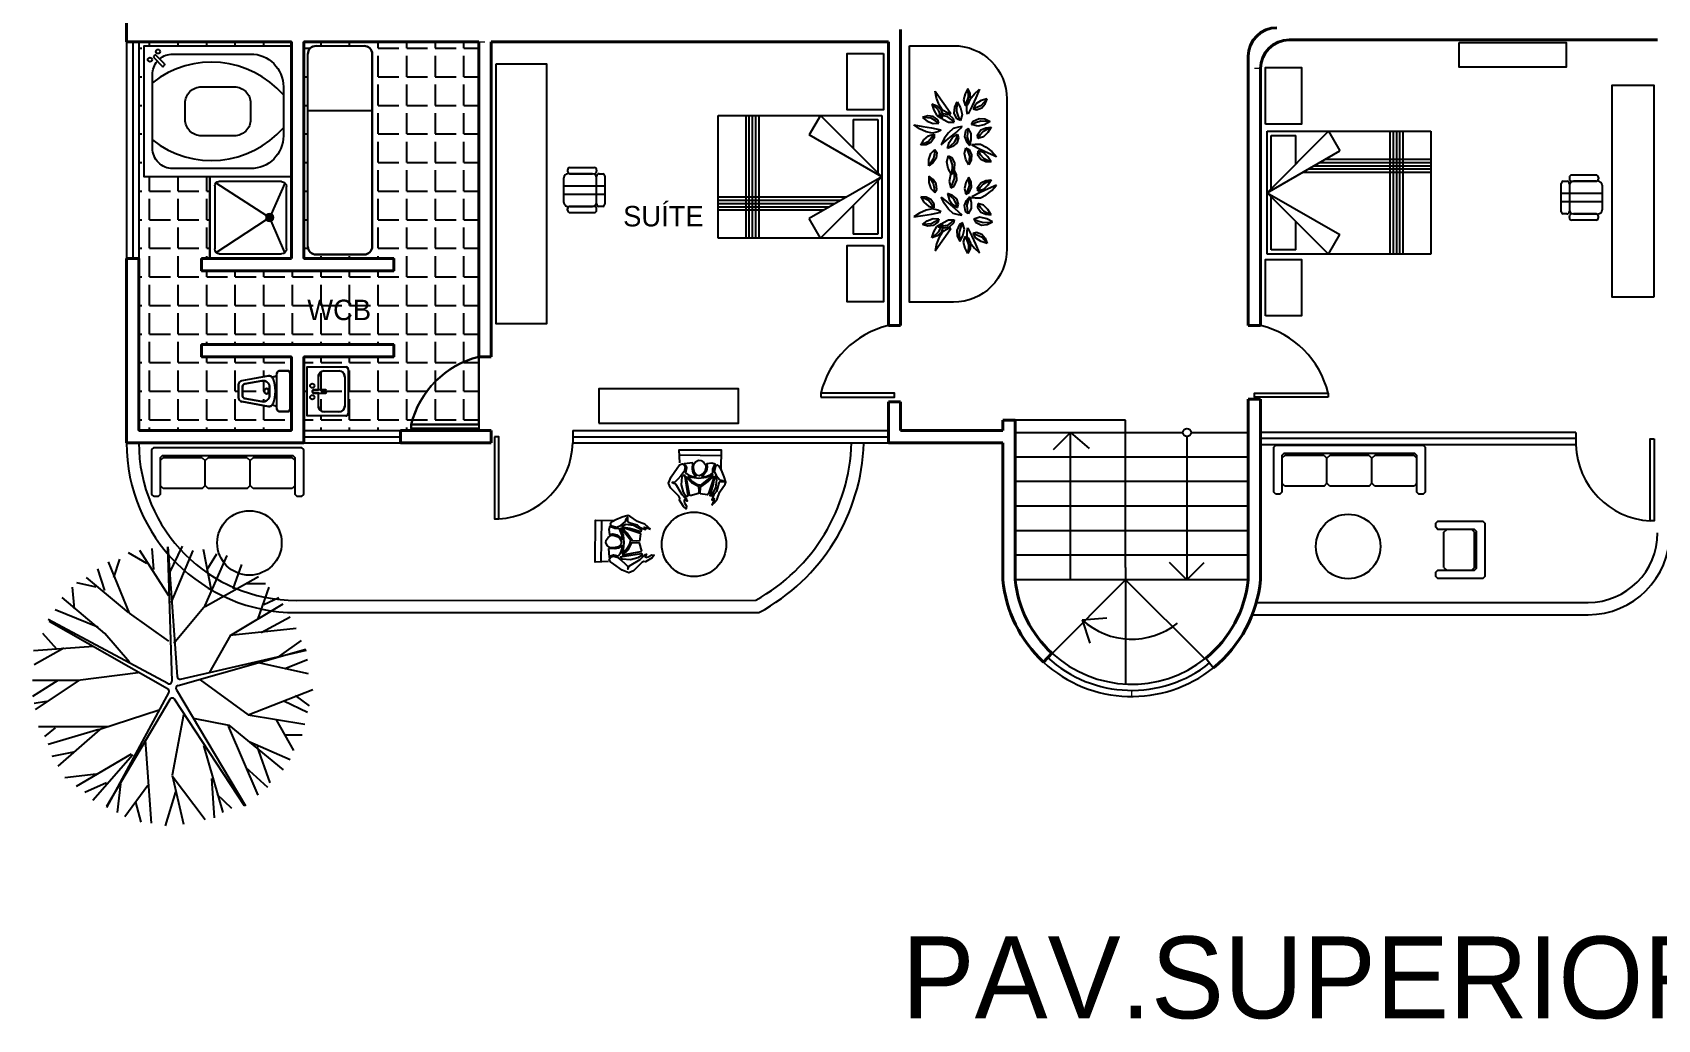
# Model space of a CAD drawing. Header units: millimetres. Extents: x 959 to 1071, y -109 to -6.
# Drawn here: x 1026.41 to 1046.27, y -28.33 to -16.27 of the extents above; entities that cross this region are included whole.
import ezdxf

# ---------------------------------------------------------------- set-up
doc = ezdxf.new("R2010")
doc.units = ezdxf.units.MM
doc.linetypes.add('ACAD_ISO10W100', pattern=[18, 12, -3, 0, -3])
for name, color, linetype in [('e', 8, 'Continuous'), ('m', 2, 'Continuous'), ('muebless', 90, 'Continuous'), ('prory1', 4, 'Continuous')]:
    doc.layers.add(name, color=color, linetype=linetype)
doc.layers.add('ejes', color=4, linetype='ACAD_ISO10W100', lineweight=0)
doc.layers.add('muro', color=1, linetype='Continuous', lineweight=40)

# ---------------------------------------------------------------- blocks, each defined once
blk = doc.blocks.new('MUBA02PL')
at = {"color": 0, "linetype": 'ByBlock'}
for p, q in [((0.025, -0.225), (0.025, 0.225)), ((0.145, 0.25), (0.05, 0.25)), ((0.18, 0.212), (0.18, 0.215)), ((0.18, 0.212), (0.18, -0.212)), ((0.208, 0.178), (0.238, 0.171)), ((0.609, 0.128), (0.284, 0.187)), ((0.65, -0.079), (0.65, 0.079)), ((0.208, -0.178), (0.238, -0.171)), ((0.284, -0.187), (0.609, -0.128)), ((0.05, -0.25), (0.145, -0.25)), ((0.18, -0.215), (0.18, -0.212))]:
    blk.add_line(p, q, dxfattribs=at)
for points in [[(0.575, 0.089), (0.365, 0.127, 0.467538), (0.27, 0.048), (0.27, -0.048, 0.467538), (0.365, -0.127), (0.575, -0.089, 0.362827), (0.6, -0.059), (0.6, 0.059, 0.362827)], [(0.285, -0.025, 2), (0.285, 0.025)]]:
    blk.add_lwpolyline(points, format="xyb", close=True, dxfattribs=at)
for centre, radius, start, end in [((0.05, 0.225), 0.025, 90, 180), ((0.145, 0.215), 0.035, 0, 90), ((0.215, 0.212), 0.035, 180, 257.3856), ((0.641, 0), 0.441, 159.3632, 200.6368), ((0.276, 0.138), 0.05, 79.7685, 159.3632), ((0.6, 0.079), 0.05, 0, 79.7685), ((0.215, -0.212), 0.035, 102.6144, 180), ((0.276, -0.138), 0.05, 200.6368, 280.2315), ((0.6, -0.079), 0.05, 280.2315, 0), ((0.05, -0.225), 0.025, 180, 270), ((0.145, -0.215), 0.035, 270, 0)]:
    blk.add_arc(centre, radius, start, end, dxfattribs=at)
blk = doc.blocks.new('LLAVES')
at = {"color": 0, "linetype": 'ByBlock'}
for p, q in [((0.0154, 0.0047), (0.0154, -0.0047)), ((0.0948, 0.0097), (0.0204, 0.0097)), ((0.0998, -0.0047), (0.0998, 0.0047)), ((0.0204, -0.0097), (0.0948, -0.0097))]:
    blk.add_line(p, q, dxfattribs=at)
for centre in [(0.013, 0.0346), (0.013, -0.0355)]:
    blk.add_circle(centre, 0.013, dxfattribs=at)
for centre, start, end in [((0.0204, 0.0047), 90, 180), ((0.0948, 0.0047), 0, 90), ((0.0204, -0.0047), 180, 270), ((0.0948, -0.0047), 270, 360)]:
    blk.add_arc(centre, 0.005, start, end, dxfattribs=at)
blk = doc.blocks.new('MUBA08PL')
at = {"color": 0, "linetype": 'ByBlock'}
for p, q in [((0.025, -0.3), (0.025, 0.3)), ((0.025, 0.3), (0.495, 0.3)), ((0.233, 0.251), (0.411, 0.251)), ((0.525, 0.27), (0.525, -0.27)), ((0.161, 0.019), (0.161, 0.179)), ((0.483, 0.179), (0.483, -0.179)), ((0.161, -0.179), (0.161, -0.019)), ((0.495, -0.3), (0.025, -0.3)), ((0.411, -0.251), (0.233, -0.251))]:
    blk.add_line(p, q, dxfattribs=at)
for centre, radius, start, end in [((0.233, 0.179), 0.072, 90, 180), ((0.411, 0.179), 0.072, 360, 90), ((0.495, 0.27), 0.03, 360, 90), ((0.233, -0.179), 0.072, 180, 270), ((0.411, -0.179), 0.072, 270, 360), ((0.495, -0.27), 0.03, 270, 360)]:
    blk.add_arc(centre, radius, start, end, dxfattribs=at)
at = {"color": 0, "linetype": 'ByBlock', "xscale": 2, "yscale": 2, "zscale": 2}
blk.add_blockref('LLAVES', (0.06, 0), dxfattribs=at)
blk = doc.blocks.new('*X16')
at = {"color": 0}
for p, q in [((1.246, 13.32), (1.315, 13.32)), ((1.247, 13.33), (1.314, 13.33)), ((1.247, 13.31), (1.313, 13.31)), ((1.25, 13.304), (1.25, 13.337)), ((1.252, 13.34), (1.309, 13.34)), ((1.26, 13.293), (1.26, 13.349)), ((1.262, 13.35), (1.299, 13.35)), ((1.27, 13.288), (1.27, 13.354)), ((1.28, 13.286), (1.28, 13.355)), ((1.29, 13.288), (1.29, 13.354)), ((1.3, 13.292), (1.3, 13.349)), ((1.31, 13.303), (1.31, 13.338)), ((1.253, 13.3), (1.308, 13.3)), ((1.265, 13.29), (1.296, 13.29))]:
    blk.add_line(p, q, dxfattribs=at)
blk = doc.blocks.new('Btp1')
at = {"layer": 'm'}
for p, q in [((0, -0.5), (0, 0.5)), ((0, 0.5), (1, 0.5)), ((0.081, 0.423), (0.249, 0.045)), ((0.123, 0.441), (0.889, 0.441)), ((0.925, 0.426), (0.306, 0.028)), ((1, 0.5), (1, -0.5)), ((0.063, -0.381), (0.063, 0.381)), ((0.939, 0.391), (0.939, -0.381)), ((0.081, -0.423), (0.25, -0.039)), ((0.922, -0.423), (0.306, -0.022)), ((1, -0.5), (0, -0.5)), ((0.889, -0.441), (0.123, -0.441))]:
    blk.add_line(p, q, dxfattribs=at)
for radius in [0.0456, 0.0407]:
    blk.add_circle((0.268, 0.003), radius, dxfattribs=at)
for centre, radius, start, end in [((0.123, 0.381), 0.06, 90, 180), ((0.889, 0.391), 0.05, 360, 90), ((0.123, -0.381), 0.06, 180, 270), ((0.879, -0.381), 0.06, 270, 0)]:
    blk.add_arc(centre, radius, start, end, dxfattribs=at)
blk.add_blockref('*X16', (-1.012, -13.318), dxfattribs=at)
blk = doc.blocks.new('SIREC')
for p, q in [((-0.245, 0.4), (-0.23, 0.4)), ((-0.2, 0.43), (-0.2, 0.481)), ((-0.172, 0.5), (0.172, 0.5)), ((0.17, 0.4), (-0.17, 0.4)), ((-0.05, 0), (-0.05, 0.5)), ((0.05, 0), (0.05, 0.5)), ((0.2, 0.481), (0.2, 0.43)), ((0.245, 0.4), (0.23, 0.4)), ((-0.275, 0.075), (-0.275, 0.37)), ((-0.2, 0.35), (-0.2, 0.075)), ((-0.2, 0.075), (-0.2, 0.35)), ((-0.2, 0.35), (-0.2, 0.075)), ((-0.2, 0.075), (-0.2, 0.35)), ((0.2, 0.37), (0.2, 0.075)), ((0.2, 0.075), (0.2, 0.35)), ((0.2, 0.35), (0.2, 0.075)), ((0.275, 0.075), (0.275, 0.37)), ((-0.245, 0.045), (-0.23, 0.045)), ((0.15, 0), (-0.15, 0)), ((0.245, 0.045), (0.23, 0.045))]:
    blk.add_line(p, q)
for centre, radius, start, end in [((-0.245, 0.37), 0.03, 90, 180), ((-0.23, 0.37), 0.03, 360, 90), ((-0.172, 0.47), 0.03, 90, 159.444), ((-0.17, 0.43), 0.03, 179.8576, 270), ((-0.15, 0.35), 0.05, 90, 180), ((0.15, 0.35), 0.05, 0, 90), ((0.17, 0.43), 0.03, 270, 0.1424), ((0.172, 0.47), 0.03, 20.556, 90), ((0.23, 0.37), 0.03, 90, 180), ((0.245, 0.37), 0.03, 0, 90), ((-0.245, 0.075), 0.03, 180, 270), ((-0.23, 0.075), 0.03, 270, 0), ((-0.15, 0.05), 0.05, 180, 270), ((0.15, 0.05), 0.05, 270, 0), ((0.23, 0.075), 0.03, 180, 270), ((0.245, 0.075), 0.03, 270, 360)]:
    blk.add_arc(centre, radius, start, end)
blk = doc.blocks.new('Muba13pl')
at = {"color": 0, "linetype": 'ByBlock'}
blk.add_lwpolyline([(0.025, -0.8), (0.025, 0.8), (1.825, 0.8), (1.825, -0.8)], close=True, dxfattribs=at)
for points in [[(0.213, 0.64, -0.178696), (0.375, 0.7), (1.325, 0.7, -0.414214), (1.725, 0.3), (1.725, -0.3, -0.414214), (1.325, -0.7), (0.375, -0.7, -0.414214), (0.125, -0.45)], [(0.125, -0.45), (0.125, 0.45, -0.178696), (0.185, 0.612)]]:
    blk.add_lwpolyline(points, format="xyb", dxfattribs=at)
blk.add_lwpolyline([(0.525, -0.1), (0.525, 0.1, -0.414214), (0.725, 0.3), (1.125, 0.3, -0.414214), (1.325, 0.1), (1.325, -0.1, -0.414214), (1.125, -0.3), (0.725, -0.3, -0.414214)], format="xyb", close=True, dxfattribs=at)
for centre, start, end in [((0.846, -0.565), 41.0514, 128.237), ((0.846, 0.565), 231.763, 318.9486)]:
    blk.add_arc(centre, 1.165, start, end, dxfattribs=at)
at = {"color": 0, "linetype": 'ByBlock', "xscale": 2, "yscale": 2, "zscale": 2, "rotation": 315}
blk.add_blockref('LLAVES', (0.125, 0.7), dxfattribs=at)
blk = doc.blocks.new('CAMA2')
for p, q in [((-1.5, 0), (-1.5, 2)), ((-0.75, 2), (-1.5, 1.25)), ((-1.5, 2), (0, 2)), ((-0.75, 2), (-1.262, 1.113)), ((-0.75, 2), (-0.238, 1.113)), ((-0.75, 2), (0, 1.25)), ((0, 2), (0, 0)), ((-1.45, 1.95), (-0.8, 1.95)), ((-1.45, 1.65), (-1.45, 1.95)), ((-0.7, 1.95), (-0.05, 1.95)), ((-0.05, 1.95), (-0.05, 1.65)), ((-1.45, 1.65), (-1.1, 1.65)), ((-0.4, 1.65), (-0.05, 1.65)), ((-0.5, 1.567), (-0.5, 0)), ((-0.46, 1.498), (-0.46, 0)), ((-0.42, 1.428), (-0.42, 0)), ((-1.5, 1.25), (-1.262, 1.113)), ((-0.38, 1.359), (-0.38, 0)), ((-0.34, 1.29), (-0.34, 0)), ((0, 1.25), (-0.238, 1.113)), ((0, 0.5), (-1.5, 0.5)), ((0, 0.46), (-1.5, 0.46)), ((0, 0.42), (-1.5, 0.42)), ((0, 0.38), (-1.5, 0.38)), ((0, 0.34), (-1.5, 0.34)), ((0, 0), (-1.5, 0))]:
    blk.add_line(p, q)
blk = doc.blocks.new('ARBOL-2')
at = {"color": 0}
for p, q in [((-0.016, -0.031), (-0.068, 1.608)), ((-0.068, 1.608), (0.047, 0.024)), ((-0.046, 1.287), (0.114, 1.618)), ((-0.537, 0.796), (-0.793, 1.426)), ((-0.729, 1.234), (-0.655, 1.458)), ((-0.324, 1.405), (-0.548, 1.533)), ((-0.057, 1.01), (-0.409, 1.565)), ((-0.239, 1.33), (-0.26, 1.586)), ((-0.025, 0.924), (0.242, 1.565)), ((0.466, 1.074), (0.37, 1.576)), ((0.391, 0.892), (0.658, 1.501)), ((0.412, 1.33), (0.53, 1.522)), ((0.733, 1.095), (0.839, 1.394)), ((-0.548, 0.807), (-1.06, 1.234)), ((-0.836, 1.074), (-0.922, 1.341)), ((0.391, 0.881), (1.042, 1.244)), ((-1.21, 0.849), (-1.231, 1.116)), ((-0.943, 1.116), (-1.178, 1.17)), ((0.893, 1.159), (1.127, 1.159)), ((1.031, 0.721), (1.17, 1.116)), ((-0.922, 0.625), (-1.444, 0.839)), ((-0.836, 0.55), (-1.359, 0.988)), ((-0.057, 0.454), (-0.537, 0.796)), ((0.007, 0.433), (0.391, 0.892)), ((0.701, 0.529), (1.341, 0.913)), ((1.106, 0.903), (1.288, 0.988)), ((-0.067, -0.062), (-1.53, 0.721)), ((-1.519, 0.7), (-0.07, -0.123)), ((0.69, 0.529), (1.501, 0.614)), ((1.074, 0.561), (1.426, 0.753)), ((-1.423, 0.358), (-1.594, 0.55)), ((-0.537, 0.198), (-0.836, 0.55)), ((0.444, 0.07), (0.701, 0.529)), ((1.298, 0.273), (1.565, 0.465)), ((-0.975, 0.39), (-1.711, 0.337)), ((-1.338, 0.369), (-1.701, 0.166)), ((0.057, -0.085), (1.618, 0.358)), ((0.089, -0.007), (1.629, 0.347)), ((1.362, 0.123), (1.64, 0.23)), ((-0.431, 0.07), (-1.167, -0.026)), ((1.021, 0.198), (1.65, 0.059)), ((-1.412, -0.026), (-1.722, -0.219)), ((-1.167, -0.026), (-1.722, -0.026)), ((-1.156, -0.026), (-1.69, -0.379)), ((-0.057, -0.169), (-0.815, -1.575)), ((0.037, -0.137), (0.882, -1.554)), ((0.327, -0.016), (0.914, -0.443)), ((0.914, -0.443), (1.704, -0.133)), ((-1.551, -0.283), (-1.701, -0.304)), ((-0.174, -0.389), (-0.9, -0.624)), ((-0.042, -0.255), (-0.815, -1.564)), ((0.871, -1.554), (0.016, -0.254)), ((1.352, -0.272), (1.64, -0.411)), ((1.49, -0.208), (1.661, -0.336)), ((-0.793, -0.592), (-1.647, -0.592)), ((0.124, -0.443), (-0.014, -1.18)), ((0.242, -0.486), (0.679, -0.571)), ((0.669, -0.582), (1.031, -1.425)), ((0.679, -0.571), (1.341, -1.116)), ((0.914, -0.443), (1.608, -0.56)), ((1.256, -0.507), (1.469, -0.881)), ((-1.444, -0.603), (-1.573, -0.71)), ((-0.911, -0.624), (-1.53, -0.806)), ((-0.9, -0.624), (-1.412, -1.073)), ((-0.345, -0.753), (-0.271, -1.767)), ((0.935, -0.774), (1.426, -0.988)), ((1.373, -0.688), (1.576, -0.688)), ((-1.22, -0.902), (-1.487, -0.955)), ((-0.516, -0.923), (-1.188, -1.319)), ((-0.495, -0.934), (-0.986, -1.489)), ((0.37, -0.817), (0.605, -1.639)), ((1.021, -0.827), (1.181, -1.276)), ((-0.943, -1.169), (-1.327, -1.212)), ((-0.014, -1.18), (0.124, -1.778)), ((-0.014, -1.19), (0.391, -1.724)), ((0.882, -1.084), (1.149, -1.329)), ((-0.815, -1.276), (-1.082, -1.393)), ((-0.644, -1.287), (-0.687, -1.639)), ((-0.313, -1.308), (-0.591, -1.692)), ((0.028, -1.383), (-0.1, -1.799)), ((0.466, -1.222), (0.498, -1.703)), ((-0.463, -1.511), (-0.399, -1.756)), ((0.53, -1.415), (0.711, -1.586))]:
    blk.add_line(p, q, dxfattribs=at)
for centre, start, end in [((0.081, 0.027), 184.1364, 282.9466), ((-0.087, -0.153), 331.6664, 60.4137), ((-0.051, -0.032), 241.8276, 1.7999), ((0.066, -0.119), 104.6609, 211.7996), ((-0.013, -0.273), 33.3562, 149.453)]:
    blk.add_arc(centre, 0.0344, start, end, dxfattribs=at)
blk = doc.blocks.new('Eschum15')
at = {"color": 0, "linetype": 'ByBlock'}
blk.add_line((-0.514, -0.139), (-0.161, -0.502), dxfattribs=at)
for points in [[(-0.012, 0.209), (-0.052, 0.208), (-0.106, 0.204), (-0.142, 0.184), (-0.193, 0.164), (-0.304, 0.142), (-0.328, 0.132), (-0.362, 0.069), (-0.396, -0.009), (-0.41, -0.067), (-0.406, -0.094), (-0.379, -0.097), (-0.323, -0.067), (-0.303, -0.01), (-0.296, 0.059), (-0.317, 0.089), (-0.318, 0.113), (-0.303, 0.097), (-0.281, 0.075), (-0.259, 0.079), (-0.167, 0.131), (-0.117, 0.133), (-0.055, 0.164), (-0.055, 0.17), (-0.086, 0.172), (-0.067, 0.187), (-0.012, 0.209)], [(-0.007, 0.012), (-0.067, -0.047), (-0.181, -0.029), (-0.269, -0.025), (-0.243, -0.002), (-0.082, 0.079), (-0.061, 0.084)], [(0.191, -0.077), (0.205, -0.049), (0.219, -0.002), (0.242, 0.018), (0.247, -0.023), (0.227, -0.116), (0.207, -0.13), (0.199, -0.155), (0.2, -0.298), (0.175, -0.357), (0.097, -0.39), (-0.03, -0.411), (-0.077, -0.419), (-0.113, -0.405), (-0.116, -0.369), (-0.101, -0.344), (-0.06, -0.322), (0.004, -0.313), (0.06, -0.31), (0.112, -0.312), (0.136, -0.331), (0.121, -0.291), (0.158, -0.142), (0.16, -0.09), (0.159, -0.057), (0.167, -0.04), (0.174, -0.073)], [(-0.164, -0.124), (-0.206, -0.092), (-0.266, -0.066), (-0.296, -0.061), (-0.328, -0.093), (-0.376, -0.114), (-0.392, -0.117), (-0.372, -0.156), (-0.322, -0.192), (-0.298, -0.158), (-0.257, -0.133), (-0.198, -0.122)], [(-0.302, -0.268), (-0.309, -0.231), (-0.303, -0.191), (-0.283, -0.166), (-0.24, -0.144), (-0.205, -0.139), (-0.157, -0.15), (-0.136, -0.181), (-0.142, -0.221), (-0.161, -0.253), (-0.18, -0.277), (-0.209, -0.3), (-0.244, -0.307), (-0.284, -0.296)], [(-0.053, -0.25), (-0.044, -0.174), (-0.059, -0.107), (-0.087, -0.061), (-0.087, -0.061), (-0.263, -0.039), (-0.279, -0.044), (-0.2, -0.08), (-0.13, -0.134), (-0.076, -0.201)], [(-0.21, -0.322), (-0.128, -0.39), (-0.125, -0.357), (-0.111, -0.333), (-0.063, -0.299), (-0.065, -0.258), (-0.09, -0.205), (-0.117, -0.177), (-0.127, -0.229), (-0.154, -0.27)], [(0.096, -0.058), (0.095, -0.075), (-0.034, -0.258), (-0.031, -0.162), (-0.057, -0.072), (-0.019, -0.025), (0.005, -0.006)], [(-0.036, -0.293), (0.117, -0.078), (0.139, -0.086), (0.123, -0.15), (0.077, -0.23), (0.002, -0.295)]]:
    blk.add_lwpolyline(points, close=True, dxfattribs=at)
for points in [[(-0.285, -0.02), (-0.203, 0.038), (-0.075, 0.106), (-0.086, 0.126), (-0.193, 0.092), (-0.273, 0.033), (-0.285, -0.02)], [(-0.098, -0.432), (-0.207, -0.552), (-0.566, -0.189), (-0.4, -0.028)]]:
    blk.add_lwpolyline(points, dxfattribs=at)
blk = doc.blocks.new('Musa03pl')
at = {"color": 0, "linetype": 'ByBlock'}
for p, q in [((-0.79, -0.125), (-0.825, -0.16)), ((-0.31, -0.125), (-0.79, -0.125)), ((-0.31, -0.125), (-0.275, -0.16)), ((-0.24, -0.125), (-0.275, -0.16)), ((-0.275, -0.465), (-0.275, -0.16)), ((0.24, -0.125), (-0.24, -0.125)), ((0.24, -0.125), (0.275, -0.16)), ((0.31, -0.125), (0.275, -0.16)), ((0.275, -0.465), (0.275, -0.16)), ((0.275, -0.465), (0.275, -0.16)), ((0.79, -0.125), (0.31, -0.125)), ((0.825, -0.16), (0.79, -0.125)), ((-0.79, -0.5), (-0.825, -0.465)), ((-0.31, -0.5), (-0.79, -0.5)), ((-0.31, -0.5), (-0.275, -0.465)), ((-0.24, -0.5), (-0.275, -0.465)), ((0.24, -0.5), (-0.24, -0.5)), ((0.24, -0.5), (0.275, -0.465)), ((0.31, -0.5), (0.275, -0.465)), ((0.79, -0.5), (0.31, -0.5)), ((0.825, -0.465), (0.79, -0.5))]:
    blk.add_line(p, q, dxfattribs=at)
blk.add_lwpolyline([(-0.9, -0.6), (-0.925, -0.575), (-0.925, -0.025), (-0.9, 0), (0.9, 0), (0.925, -0.025), (0.925, -0.575), (0.9, -0.6), (0.85, -0.6), (0.825, -0.575), (0.825, -0.125), (0.8, -0.1), (-0.8, -0.1), (-0.825, -0.125), (-0.825, -0.575), (-0.85, -0.6)], close=True, dxfattribs=at)
blk = doc.blocks.new('Musa01pl')
at = {"color": 0, "linetype": 'ByBlock'}
for p, q in [((-0.215, -0.125), (-0.25, -0.16)), ((0.215, -0.125), (-0.215, -0.125)), ((0.215, -0.125), (0.25, -0.16)), ((-0.215, -0.5), (-0.25, -0.465)), ((0.215, -0.5), (-0.215, -0.5)), ((0.215, -0.5), (0.25, -0.465))]:
    blk.add_line(p, q, dxfattribs=at)
blk.add_lwpolyline([(-0.325, -0.6), (-0.35, -0.575), (-0.35, -0.025), (-0.325, 0), (0.325, 0), (0.35, -0.025), (0.35, -0.575), (0.325, -0.6), (0.275, -0.6), (0.25, -0.575), (0.25, -0.125), (0.225, -0.1), (-0.225, -0.1), (-0.25, -0.125), (-0.25, -0.575), (-0.275, -0.6)], close=True, dxfattribs=at)

msp = doc.modelspace()

# ---------------------------------------------------------------- hatches: boundary and pattern name
at = {"layer": 'e'}
h = msp.add_hatch(dxfattribs=at)
h.set_pattern_fill('ANGLE', color=256, scale=0.05, style=0)
h.set_pattern_definition([(0, (0, 6.2425), (0, 0.34925), [0.254, -0.09525]), (90, (0, 6.2425), (-0.34925, 2e-17), [0.254, -0.09525])])
h.paths.add_polyline_path([(1030.828, -19.03), (1030.828, -19.18), (1030.664, -19.18), (1029.728, -19.18), (1029.578, -19.18), (1028.478, -19.18), (1028.478, -19.03), (1028.578, -19.03), (1028.578, -18.03), (1027.778, -18.03), (1027.778, -16.43), (1029.578, -16.43), (1029.578, -16.38), (1027.711, -16.38), (1027.711, -19.03), (1027.711, -19.18), (1027.711, -21.13), (1029.578, -21.13), (1029.578, -20.23), (1028.478, -20.23), (1028.478, -20.08), (1029.578, -20.08), (1029.728, -20.08), (1030.664, -20.08), (1030.828, -20.08), (1030.828, -20.23), (1029.728, -20.23), (1029.728, -21.13), (1030.911, -21.13), (1031.866, -21.13), (1031.866, -21.107), (1031.04, -21.107), (1031.04, -21.057, -0.279299), (1031.866, -20.23), (1031.866, -20.08), (1031.866, -16.38), (1029.728, -16.38), (1029.728, -19.03), (1030.664, -19.03)])
h.paths.add_polyline_path([(1030.564, -18.88, -0.414214), (1030.464, -18.98), (1029.878, -18.98, -0.414214), (1029.778, -18.88), (1029.778, -16.53, -0.414214), (1029.878, -16.43), (1030.464, -16.43, -0.414214), (1030.564, -16.53)], flags=16)
h.paths.add_polyline_path([(1030.24, -20.352, -0.414214), (1030.27, -20.382), (1030.27, -20.922, -0.414214), (1030.24, -20.952), (1029.77, -20.952), (1029.77, -20.352)], flags=16)
h.paths.add_polyline_path([(1030.228, -20.473), (1030.228, -20.831, -0.414214), (1030.156, -20.903), (1029.978, -20.903, -0.414214), (1029.906, -20.831), (1029.906, -20.671), (1029.836, -20.671), (1029.836, -20.632), (1029.906, -20.632), (1029.906, -20.473, -0.414214), (1029.978, -20.401), (1030.156, -20.401, -0.414214)], flags=0)
h.paths.add_polyline_path([(1029.857, -20.583, -1), (1029.805, -20.583, -1)], flags=0)
h.paths.add_polyline_path([(1029.53, -20.399, -0.414214), (1029.555, -20.424), (1029.555, -20.874, -0.414214), (1029.53, -20.899), (1029.435, -20.899, -0.414214), (1029.4, -20.864), (1029.4, -20.861, 0.351104), (1029.373, -20.827), (1029.342, -20.82, -0.261343), (1029.296, -20.836), (1028.971, -20.777, -0.362827), (1028.93, -20.728), (1028.93, -20.57, -0.362827), (1028.971, -20.52), (1029.296, -20.462, -0.261343), (1029.342, -20.478), (1029.373, -20.471, 0.351104), (1029.4, -20.437), (1029.4, -20.434, -0.414214), (1029.435, -20.399)], flags=16)
h.paths.add_polyline_path([(1029.857, -20.723, -1), (1029.805, -20.723, -1)], flags=0)
h.paths.add_polyline_path([(1029.31, -20.601), (1029.31, -20.697, -0.467538), (1029.216, -20.776), (1029.005, -20.738, -0.362827), (1028.98, -20.708), (1028.98, -20.59, -0.362827), (1029.005, -20.56), (1029.216, -20.522, -0.467538)], flags=0)
h.paths.add_polyline_path([(1029.295, -20.624), (1029.295, -20.674, -2)], flags=0)
h.paths.add_polyline_path([(1031.866, -20.23, 0.279299), (1031.04, -21.057), (1031.866, -21.057)], flags=17)

# ---------------------------------------------------------------- linework, layer by layer
for p, q in [((1027.561, -16.38), (1027.561, -19.03)), ((1027.636, -16.38), (1027.636, -19.03)), ((1027.711, -16.38), (1027.711, -19.03)), ((1039.773, -21.004), (1038.423, -21.004)), ((1039.773, -21.154), (1039.773, -21.004)), ((1029.728, -21.13), (1030.911, -21.13)), ((1029.728, -21.205), (1030.911, -21.205)), ((1033.016, -21.13), (1036.873, -21.13)), ((1033.016, -21.13), (1033.016, -21.28)), ((1033.016, -21.205), (1036.873, -21.205)), ((1038.423, -21.154), (1040.473, -21.154)), ((1039.773, -21.996), (1039.773, -21.154)), ((1040.573, -21.154), (1041.273, -21.154)), ((1045.276, -21.154), (1041.423, -21.154)), ((1045.276, -21.229), (1041.423, -21.229)), ((1045.276, -21.154), (1045.276, -21.304)), ((1029.728, -21.28), (1030.911, -21.28)), ((1033.016, -21.28), (1038.273, -21.28)), ((1045.276, -21.304), (1041.423, -21.304)), ((1039.773, -21.454), (1038.423, -21.454)), ((1041.273, -21.454), (1039.773, -21.454)), ((1039.773, -21.754), (1038.423, -21.754)), ((1039.773, -21.996), (1039.773, -21.754)), ((1041.273, -21.754), (1039.773, -21.754)), ((1039.773, -22.804), (1039.773, -21.996)), ((1039.773, -22.054), (1038.423, -22.054)), ((1041.273, -22.054), (1039.773, -22.054)), ((1039.773, -22.354), (1038.423, -22.354)), ((1041.273, -22.354), (1039.773, -22.354)), ((1039.773, -22.654), (1038.423, -22.654)), ((1041.273, -22.654), (1039.773, -22.654)), ((1039.773, -22.804), (1039.773, -22.954)), ((1039.773, -22.954), (1038.423, -22.954)), ((1039.773, -22.954), (1038.875, -23.852)), ((1039.773, -22.954), (1039.773, -24.231)), ((1039.773, -22.954), (1040.74, -23.921)), ((1041.273, -22.954), (1039.773, -22.954)), ((1029.636, -23.205), (1035.252, -23.204)), ((1041.371, -23.23), (1045.426, -23.23)), ((1029.636, -23.355), (1035.291, -23.354)), ((1041.321, -23.38), (1045.426, -23.38)), ((1040.753, -23.911), (1040.847, -24.028))]:
    msp.add_line(p, q)
for points in [[(1036.047, -20.724), (1036.947, -20.724), (1036.947, -20.674), (1036.047, -20.674)], [(1042.249, -20.724), (1041.349, -20.724), (1041.349, -20.674), (1042.249, -20.674)], [(1032.06, -21.208), (1032.06, -22.208), (1032.11, -22.208), (1032.11, -21.208)], [(1046.233, -21.233), (1046.233, -22.233), (1046.183, -22.233), (1046.183, -21.233)]]:
    msp.add_lwpolyline(points, close=True)
msp.add_lwpolyline([(1031.866, -21.057), (1031.04, -21.057), (1031.04, -21.107), (1031.866, -21.107)])
for centre, radius, start, end in [((1037.143, -20.941), 1.128, 103.8559, 166.2758), ((1041.153, -20.941), 1.128, 13.7242, 76.1441), ((1032.136, -21.325), 1.128, 103.8559, 166.2758), ((1029.636, -21.28), 2.075, 180, 270), ((1029.636, -21.28), 1.925, 180, 270), ((1032.056, -21.249), 0.961, 273.2202, 358.1789), ((1034.141, -21.21), 2.283, 299.1399, 358.2486), ((1034.141, -21.21), 2.433, 298.2081, 358.2486), ((1046.237, -21.274), 0.961, 181.8211, 266.7798), ((1045.426, -22.38), 0.85, 270, 360), ((1045.426, -22.38), 1, 270, 360), ((1039.848, -22.783), 1.596, 227.4384, 308.7115), ((1039.848, -22.783), 1.521, 227.4384, 308.7115), ((1039.848, -22.783), 1.446, 227.4384, 308.7115)]:
    msp.add_arc(centre, radius, start, end)
msp.add_line((1031.866, -20.23), (1031.866, -21.13), dxfattribs=at)
for points in [[(1031.866, -16.38), (1029.728, -16.38), (1029.728, -19.03), (1030.664, -19.03), (1030.828, -19.03), (1030.828, -19.18), (1030.664, -19.18), (1029.728, -19.18), (1029.578, -19.18), (1028.478, -19.18), (1028.478, -19.03), (1028.578, -19.03), (1028.578, -18.03), (1027.778, -18.03), (1027.778, -16.43), (1029.578, -16.43), (1029.578, -16.38), (1027.711, -16.38), (1027.711, -19.03), (1027.711, -19.18), (1027.711, -21.13), (1029.578, -21.13), (1029.578, -20.23), (1028.478, -20.23), (1028.478, -20.08), (1029.578, -20.08), (1029.728, -20.08), (1030.664, -20.08), (1030.828, -20.08), (1030.828, -20.23), (1029.728, -20.23), (1029.728, -21.13), (1030.911, -21.13), (1031.866, -21.13), (1031.866, -21.107), (1031.04, -21.107), (1031.04, -21.057, -0.279299), (1031.866, -20.23), (1031.866, -20.08)], [(1030.564, -18.88, -0.414214), (1030.464, -18.98), (1029.878, -18.98, -0.414214), (1029.778, -18.88), (1029.778, -16.53, -0.414214), (1029.878, -16.43), (1030.464, -16.43, -0.414214), (1030.564, -16.53)], [(1031.866, -20.23, 0.279299), (1031.04, -21.057), (1031.866, -21.057)], [(1029.555, -20.424), (1029.555, -20.874, -0.414214), (1029.53, -20.899), (1029.435, -20.899, -0.414214), (1029.4, -20.864), (1029.4, -20.861, 0.351104), (1029.373, -20.827), (1029.342, -20.82, -0.261343), (1029.296, -20.836), (1028.971, -20.777, -0.362827), (1028.93, -20.728), (1028.93, -20.57, -0.362827), (1028.971, -20.52), (1029.296, -20.462, -0.261343), (1029.342, -20.478), (1029.373, -20.471, 0.351104), (1029.4, -20.437), (1029.4, -20.434, -0.414214), (1029.435, -20.399), (1029.53, -20.399, -0.414214)], [(1030.27, -20.382), (1030.27, -20.922, -0.414214), (1030.24, -20.952), (1029.77, -20.952), (1029.77, -20.352), (1030.24, -20.352, -0.414214)], [(1030.228, -20.473), (1030.228, -20.831, -0.414214), (1030.156, -20.903), (1029.978, -20.903, -0.414214), (1029.906, -20.831), (1029.906, -20.671), (1029.846, -20.671, -0.414214), (1029.836, -20.661), (1029.836, -20.642, -0.414214), (1029.846, -20.632), (1029.906, -20.632), (1029.906, -20.473, -0.414214), (1029.978, -20.401), (1030.156, -20.401, -0.414214)], [(1029.31, -20.601), (1029.31, -20.697, -0.467538), (1029.216, -20.776), (1029.005, -20.738, -0.362827), (1028.98, -20.708), (1028.98, -20.59, -0.362827), (1029.005, -20.56), (1029.216, -20.522, -0.467538)], [(1029.295, -20.624), (1029.295, -20.674, -2)], [(1029.857, -20.583, -1), (1029.805, -20.583, -1)], [(1029.857, -20.723, -1), (1029.805, -20.723, -1)]]:
    msp.add_lwpolyline(points, format="xyb", close=True, dxfattribs=at)
at = {"layer": 'ejes'}
for p, q in [((1027.561, -16.38), (1027.561, -16.305)), ((1031.866, -16.38), (1031.941, -16.38)), ((1041.423, -16.708), (1041.348, -16.708)), ((1038.273, -21.004), (1038.348, -21.004)), ((1027.561, -21.28), (1027.561, -21.205)), ((1039.848, -24.379), (1039.848, -24.304))]:
    msp.add_line(p, q, dxfattribs=at)
at = {"layer": 'muebless'}
for p, q in [((1029.878, -16.43), (1030.464, -16.43)), ((1029.778, -18.88), (1029.778, -16.53)), ((1030.564, -18.88), (1030.564, -16.53)), ((1037.445, -16.985), (1037.511, -17.076)), ((1037.462, -17.068), (1037.445, -16.985)), ((1037.495, -17.151), (1037.462, -17.068)), ((1037.511, -17.076), (1037.573, -17.163)), ((1037.81, -17.017), (1037.793, -17.091)), ((1037.846, -16.951), (1037.81, -17.017)), ((1037.833, -17.114), (1037.852, -17.057)), ((1037.874, -17.011), (1037.846, -16.951)), ((1037.852, -17.057), (1037.848, -16.963)), ((1037.849, -17.141), (1037.879, -17.076)), ((1037.87, -17.087), (1037.925, -17.017)), ((1037.879, -17.076), (1037.874, -17.011)), ((1037.943, -17.064), (1037.899, -17.161)), ((1037.925, -17.017), (1037.989, -16.961)), ((1037.989, -16.961), (1037.943, -17.064)), ((1038.08, -17.076), (1038.008, -17.097)), ((1038.058, -17.138), (1038.08, -17.076)), ((1030.564, -17.222), (1029.778, -17.222)), ((1037.405, -17.144), (1037.427, -17.216)), ((1037.468, -17.166), (1037.405, -17.144)), ((1037.485, -17.214), (1037.415, -17.15)), ((1037.427, -17.216), (1037.467, -17.28)), ((1037.467, -17.28), (1037.528, -17.316)), ((1037.518, -17.208), (1037.468, -17.166)), ((1037.511, -17.268), (1037.485, -17.214)), ((1037.552, -17.262), (1037.486, -17.274)), ((1037.486, -17.274), (1037.54, -17.326)), ((1037.536, -17.217), (1037.495, -17.151)), ((1037.59, -17.295), (1037.498, -17.275)), ((1037.528, -17.316), (1037.511, -17.268)), ((1037.542, -17.275), (1037.518, -17.208)), ((1037.528, -17.315), (1037.542, -17.275)), ((1037.594, -17.25), (1037.536, -17.217)), ((1037.615, -17.274), (1037.552, -17.262)), ((1037.573, -17.163), (1037.635, -17.258)), ((1037.635, -17.267), (1037.594, -17.25)), ((1037.67, -17.32), (1037.615, -17.274)), ((1037.679, -17.252), (1037.685, -17.181)), ((1037.712, -17.323), (1037.679, -17.252)), ((1037.685, -17.181), (1037.716, -17.115)), ((1037.709, -17.231), (1037.714, -17.127)), ((1037.73, -17.294), (1037.709, -17.231)), ((1037.716, -17.115), (1037.756, -17.187)), ((1037.774, -17.269), (1037.753, -17.344)), ((1037.756, -17.187), (1037.774, -17.269)), ((1037.793, -17.091), (1037.81, -17.16)), ((1037.81, -17.16), (1037.833, -17.114)), ((1037.811, -17.159), (1037.849, -17.141)), ((1037.834, -17.156), (1037.87, -17.087)), ((1037.834, -17.222), (1037.834, -17.156)), ((1037.84, -17.267), (1037.834, -17.222)), ((1037.899, -17.161), (1037.847, -17.262)), ((1037.944, -17.137), (1037.908, -17.198)), ((1037.908, -17.198), (1037.956, -17.181)), ((1037.909, -17.198), (1037.949, -17.212)), ((1038.008, -17.097), (1037.944, -17.137)), ((1037.949, -17.212), (1038.016, -17.188)), ((1037.956, -17.181), (1038.01, -17.155)), ((1038.01, -17.155), (1038.073, -17.085)), ((1038.016, -17.188), (1038.058, -17.138)), ((1037.185, -17.397), (1037.296, -17.415)), ((1037.255, -17.444), (1037.185, -17.397)), ((1037.337, -17.479), (1037.255, -17.444)), ((1037.355, -17.286), (1037.29, -17.304)), ((1037.29, -17.304), (1037.349, -17.35)), ((1037.296, -17.415), (1037.401, -17.432)), ((1037.395, -17.315), (1037.302, -17.304)), ((1037.413, -17.497), (1037.337, -17.479)), ((1037.349, -17.35), (1037.419, -17.38)), ((1037.419, -17.292), (1037.355, -17.286)), ((1037.448, -17.345), (1037.395, -17.315)), ((1037.401, -17.432), (1037.513, -17.456)), ((1037.477, -17.479), (1037.413, -17.497)), ((1037.477, -17.333), (1037.419, -17.292)), ((1037.419, -17.38), (1037.489, -17.375)), ((1037.489, -17.375), (1037.448, -17.345)), ((1037.489, -17.374), (1037.477, -17.333)), ((1037.518, -17.462), (1037.477, -17.479)), ((1037.54, -17.326), (1037.608, -17.361)), ((1037.64, -17.329), (1037.59, -17.295)), ((1037.608, -17.361), (1037.678, -17.363)), ((1037.665, -17.439), (1037.608, -17.492)), ((1037.678, -17.363), (1037.64, -17.329)), ((1037.73, -17.422), (1037.665, -17.439)), ((1037.678, -17.362), (1037.67, -17.32)), ((1037.687, -17.501), (1037.772, -17.425)), ((1037.754, -17.344), (1037.712, -17.323)), ((1037.753, -17.344), (1037.73, -17.294)), ((1037.774, -17.417), (1037.73, -17.422)), ((1037.817, -17.466), (1037.805, -17.536)), ((1037.849, -17.438), (1037.817, -17.466)), ((1037.85, -17.437), (1037.84, -17.487)), ((1037.884, -17.499), (1037.85, -17.437)), ((1037.89, -17.392), (1037.91, -17.35)), ((1037.89, -17.391), (1037.94, -17.368)), ((1037.965, -17.412), (1037.89, -17.391)), ((1037.91, -17.35), (1037.981, -17.317)), ((1037.94, -17.368), (1038.002, -17.347)), ((1037.964, -17.517), (1038.005, -17.458)), ((1038.046, -17.394), (1037.965, -17.412)), ((1037.981, -17.317), (1038.052, -17.323)), ((1037.996, -17.518), (1038.035, -17.472)), ((1038.002, -17.347), (1038.106, -17.352)), ((1038.005, -17.458), (1038.064, -17.431)), ((1038.035, -17.472), (1038.119, -17.429)), ((1038.119, -17.354), (1038.046, -17.394)), ((1038.052, -17.323), (1038.119, -17.354)), ((1038.064, -17.431), (1038.13, -17.425)), ((1038.13, -17.425), (1038.091, -17.489)), ((1037.268, -17.644), (1037.307, -17.58)), ((1037.334, -17.639), (1037.268, -17.644)), ((1037.363, -17.597), (1037.279, -17.64)), ((1037.307, -17.58), (1037.363, -17.529)), ((1037.393, -17.611), (1037.334, -17.639)), ((1037.363, -17.529), (1037.43, -17.509)), ((1037.402, -17.552), (1037.363, -17.597)), ((1037.434, -17.553), (1037.393, -17.611)), ((1037.43, -17.509), (1037.402, -17.552)), ((1037.431, -17.51), (1037.434, -17.553)), ((1037.554, -17.564), (1037.517, -17.639)), ((1037.517, -17.639), (1037.605, -17.568)), ((1037.608, -17.492), (1037.554, -17.564)), ((1037.596, -17.684), (1037.617, -17.612)), ((1037.659, -17.661), (1037.596, -17.684)), ((1037.605, -17.568), (1037.687, -17.501)), ((1037.675, -17.614), (1037.605, -17.677)), ((1037.617, -17.612), (1037.658, -17.548)), ((1037.658, -17.548), (1037.718, -17.511)), ((1037.708, -17.62), (1037.659, -17.661)), ((1037.702, -17.56), (1037.675, -17.614)), ((1037.718, -17.511), (1037.702, -17.56)), ((1037.732, -17.553), (1037.708, -17.62)), ((1037.719, -17.512), (1037.732, -17.553)), ((1037.803, -17.745), (1037.821, -17.677)), ((1037.805, -17.536), (1037.827, -17.597)), ((1037.821, -17.677), (1037.843, -17.722)), ((1037.821, -17.677), (1037.86, -17.696)), ((1037.827, -17.597), (1037.87, -17.648)), ((1037.84, -17.487), (1037.836, -17.547)), ((1037.836, -17.547), (1037.865, -17.637)), ((1037.87, -17.648), (1037.887, -17.575)), ((1037.887, -17.575), (1037.884, -17.499)), ((1037.889, -17.637), (1037.933, -17.631)), ((1037.994, -17.696), (1037.893, -17.644)), ((1037.933, -17.631), (1038, -17.631)), ((1037.967, -17.559), (1037.964, -17.517)), ((1037.967, -17.56), (1037.996, -17.518)), ((1038.035, -17.541), (1037.967, -17.56)), ((1038, -17.631), (1038.069, -17.667)), ((1038.091, -17.489), (1038.035, -17.541)), ((1038.069, -17.667), (1038.139, -17.722)), ((1037.367, -17.894), (1037.369, -17.819)), ((1037.422, -17.856), (1037.367, -17.894)), ((1037.369, -17.819), (1037.391, -17.747)), ((1037.426, -17.806), (1037.374, -17.885)), ((1037.391, -17.747), (1037.44, -17.696)), ((1037.459, -17.803), (1037.422, -17.856)), ((1037.437, -17.747), (1037.426, -17.806)), ((1037.44, -17.696), (1037.437, -17.747)), ((1037.441, -17.697), (1037.465, -17.732)), ((1037.465, -17.732), (1037.459, -17.803)), ((1037.587, -17.848), (1037.608, -17.773)), ((1037.605, -17.929), (1037.587, -17.848)), ((1037.607, -17.773), (1037.649, -17.793)), ((1037.608, -17.773), (1037.631, -17.823)), ((1037.631, -17.823), (1037.652, -17.885)), ((1037.649, -17.793), (1037.682, -17.864)), ((1037.682, -17.864), (1037.676, -17.935)), ((1037.82, -17.819), (1037.803, -17.745)), ((1037.856, -17.885), (1037.82, -17.819)), ((1037.843, -17.722), (1037.863, -17.779)), ((1037.885, -17.825), (1037.856, -17.885)), ((1037.863, -17.779), (1037.858, -17.874)), ((1037.86, -17.696), (1037.89, -17.76)), ((1037.89, -17.76), (1037.885, -17.825)), ((1037.967, -17.715), (1037.964, -17.758)), ((1037.964, -17.758), (1038.005, -17.816)), ((1037.967, -17.714), (1037.996, -17.757)), ((1038.035, -17.734), (1037.967, -17.714)), ((1038.092, -17.74), (1037.994, -17.696)), ((1037.996, -17.757), (1038.035, -17.802)), ((1038.005, -17.816), (1038.064, -17.844)), ((1038.091, -17.785), (1038.035, -17.734)), ((1038.035, -17.802), (1038.119, -17.845)), ((1038.064, -17.844), (1038.13, -17.849)), ((1038.13, -17.849), (1038.091, -17.785)), ((1038.195, -17.786), (1038.092, -17.74)), ((1038.139, -17.722), (1038.195, -17.786)), ((1037.367, -18.024), (1037.369, -18.099)), ((1037.422, -18.062), (1037.367, -18.024)), ((1037.426, -18.112), (1037.374, -18.033)), ((1037.459, -18.115), (1037.422, -18.062)), ((1037.645, -18.002), (1037.605, -17.929)), ((1037.634, -18.007), (1037.616, -18.089)), ((1037.673, -17.935), (1037.634, -18.007)), ((1037.676, -17.935), (1037.645, -18.002)), ((1037.652, -17.885), (1037.647, -17.989)), ((1037.659, -18.114), (1037.681, -18.051)), ((1037.705, -18.001), (1037.673, -17.935)), ((1037.681, -18.051), (1037.676, -17.948)), ((1037.678, -18.143), (1037.711, -18.072)), ((1037.711, -18.072), (1037.705, -18.001)), ((1037.856, -18.033), (1037.82, -18.099)), ((1037.885, -18.093), (1037.856, -18.033)), ((1037.863, -18.139), (1037.858, -18.044)), ((1038.005, -18.102), (1038.064, -18.074)), ((1038.035, -18.116), (1038.119, -18.073)), ((1038.064, -18.074), (1038.13, -18.069)), ((1038.13, -18.069), (1038.091, -18.133)), ((1037.268, -18.274), (1037.307, -18.338)), ((1037.334, -18.279), (1037.268, -18.274)), ((1037.369, -18.099), (1037.391, -18.171)), ((1037.391, -18.171), (1037.44, -18.222)), ((1037.437, -18.171), (1037.426, -18.112)), ((1037.44, -18.222), (1037.437, -18.171)), ((1037.441, -18.222), (1037.465, -18.186)), ((1037.465, -18.186), (1037.459, -18.115)), ((1037.596, -18.234), (1037.617, -18.306)), ((1037.659, -18.257), (1037.596, -18.234)), ((1037.675, -18.304), (1037.605, -18.241)), ((1037.616, -18.089), (1037.637, -18.164)), ((1037.635, -18.164), (1037.678, -18.143)), ((1037.637, -18.164), (1037.659, -18.114)), ((1037.708, -18.298), (1037.659, -18.257)), ((1037.82, -18.099), (1037.803, -18.173)), ((1037.803, -18.173), (1037.821, -18.241)), ((1037.821, -18.241), (1037.843, -18.196)), ((1037.821, -18.241), (1037.86, -18.222)), ((1037.827, -18.321), (1037.87, -18.27)), ((1037.843, -18.196), (1037.863, -18.139)), ((1037.86, -18.222), (1037.89, -18.158)), ((1037.87, -18.27), (1037.887, -18.343)), ((1037.89, -18.158), (1037.885, -18.093)), ((1037.994, -18.222), (1037.893, -18.274)), ((1037.964, -18.16), (1038.005, -18.102)), ((1037.967, -18.203), (1037.964, -18.16)), ((1037.967, -18.204), (1037.996, -18.161)), ((1038.035, -18.184), (1037.967, -18.204)), ((1038.092, -18.178), (1037.994, -18.222)), ((1037.996, -18.161), (1038.035, -18.116)), ((1038, -18.288), (1038.069, -18.251)), ((1038.091, -18.133), (1038.035, -18.184)), ((1038.069, -18.251), (1038.139, -18.196)), ((1038.195, -18.132), (1038.092, -18.178)), ((1038.139, -18.196), (1038.195, -18.132)), ((1037.337, -18.439), (1037.255, -18.474)), ((1037.363, -18.321), (1037.279, -18.278)), ((1037.307, -18.338), (1037.363, -18.389)), ((1037.393, -18.307), (1037.334, -18.279)), ((1037.413, -18.421), (1037.337, -18.439)), ((1037.402, -18.366), (1037.363, -18.321)), ((1037.363, -18.389), (1037.43, -18.409)), ((1037.434, -18.365), (1037.393, -18.307)), ((1037.401, -18.486), (1037.513, -18.462)), ((1037.43, -18.409), (1037.402, -18.366)), ((1037.477, -18.439), (1037.413, -18.421)), ((1037.431, -18.408), (1037.434, -18.365)), ((1037.518, -18.456), (1037.477, -18.439)), ((1037.517, -18.279), (1037.605, -18.35)), ((1037.554, -18.354), (1037.517, -18.279)), ((1037.608, -18.426), (1037.554, -18.354)), ((1037.605, -18.35), (1037.687, -18.417)), ((1037.665, -18.479), (1037.608, -18.426)), ((1037.617, -18.306), (1037.658, -18.37)), ((1037.658, -18.37), (1037.718, -18.407)), ((1037.702, -18.358), (1037.675, -18.304)), ((1037.687, -18.417), (1037.772, -18.493)), ((1037.718, -18.407), (1037.702, -18.358)), ((1037.732, -18.366), (1037.708, -18.298)), ((1037.719, -18.406), (1037.732, -18.366)), ((1037.805, -18.382), (1037.827, -18.321)), ((1037.817, -18.452), (1037.805, -18.382)), ((1037.849, -18.48), (1037.817, -18.452)), ((1037.836, -18.371), (1037.865, -18.281)), ((1037.84, -18.431), (1037.836, -18.371)), ((1037.85, -18.481), (1037.84, -18.431)), ((1037.884, -18.419), (1037.85, -18.481)), ((1037.887, -18.343), (1037.884, -18.419)), ((1037.889, -18.281), (1037.933, -18.287)), ((1037.933, -18.287), (1038, -18.288)), ((1037.967, -18.359), (1037.964, -18.401)), ((1037.964, -18.401), (1038.005, -18.46)), ((1037.967, -18.358), (1037.996, -18.4)), ((1038.035, -18.377), (1037.967, -18.358)), ((1037.996, -18.4), (1038.035, -18.446)), ((1038.005, -18.46), (1038.064, -18.487)), ((1038.091, -18.429), (1038.035, -18.377)), ((1038.035, -18.446), (1038.119, -18.489)), ((1038.13, -18.493), (1038.091, -18.429)), ((1037.255, -18.474), (1037.185, -18.521)), ((1037.185, -18.521), (1037.296, -18.503)), ((1037.29, -18.614), (1037.349, -18.568)), ((1037.355, -18.632), (1037.29, -18.614)), ((1037.296, -18.503), (1037.401, -18.486)), ((1037.395, -18.603), (1037.302, -18.614)), ((1037.349, -18.568), (1037.419, -18.538)), ((1037.419, -18.626), (1037.355, -18.632)), ((1037.448, -18.574), (1037.395, -18.603)), ((1037.419, -18.538), (1037.489, -18.543)), ((1037.477, -18.585), (1037.419, -18.626)), ((1037.427, -18.703), (1037.467, -18.638)), ((1037.489, -18.543), (1037.448, -18.574)), ((1037.467, -18.638), (1037.528, -18.602)), ((1037.489, -18.544), (1037.477, -18.585)), ((1037.511, -18.65), (1037.485, -18.704)), ((1037.486, -18.644), (1037.54, -18.592)), ((1037.552, -18.656), (1037.486, -18.644)), ((1037.59, -18.623), (1037.498, -18.643)), ((1037.528, -18.602), (1037.511, -18.65)), ((1037.542, -18.643), (1037.518, -18.71)), ((1037.528, -18.603), (1037.542, -18.643)), ((1037.594, -18.668), (1037.536, -18.701)), ((1037.54, -18.592), (1037.608, -18.557)), ((1037.615, -18.644), (1037.552, -18.656)), ((1037.573, -18.755), (1037.635, -18.66)), ((1037.64, -18.589), (1037.59, -18.623)), ((1037.635, -18.652), (1037.594, -18.668)), ((1037.608, -18.557), (1037.678, -18.556)), ((1037.67, -18.598), (1037.615, -18.644)), ((1037.678, -18.556), (1037.64, -18.589)), ((1037.73, -18.496), (1037.665, -18.479)), ((1037.678, -18.557), (1037.67, -18.598)), ((1037.741, -18.614), (1037.708, -18.685)), ((1037.774, -18.501), (1037.73, -18.496)), ((1037.759, -18.643), (1037.737, -18.706)), ((1037.783, -18.593), (1037.741, -18.614)), ((1037.781, -18.593), (1037.759, -18.643)), ((1037.803, -18.668), (1037.781, -18.593)), ((1037.784, -18.75), (1037.803, -18.668)), ((1037.84, -18.652), (1037.834, -18.696)), ((1037.899, -18.757), (1037.847, -18.656)), ((1037.993, -18.525), (1037.918, -18.546)), ((1037.918, -18.544), (1037.939, -18.586)), ((1037.918, -18.546), (1037.968, -18.568)), ((1037.939, -18.586), (1038.01, -18.62)), ((1037.968, -18.568), (1038.031, -18.59)), ((1038.075, -18.543), (1037.993, -18.525)), ((1038.01, -18.62), (1038.081, -18.614)), ((1038.031, -18.59), (1038.135, -18.585)), ((1038.064, -18.487), (1038.13, -18.493)), ((1038.147, -18.582), (1038.075, -18.543)), ((1038.081, -18.614), (1038.147, -18.582)), ((1037.405, -18.774), (1037.427, -18.703)), ((1037.468, -18.752), (1037.405, -18.774)), ((1037.485, -18.704), (1037.415, -18.768)), ((1037.445, -18.933), (1037.511, -18.842)), ((1037.462, -18.85), (1037.445, -18.933)), ((1037.495, -18.767), (1037.462, -18.85)), ((1037.518, -18.71), (1037.468, -18.752)), ((1037.536, -18.701), (1037.495, -18.767)), ((1037.511, -18.842), (1037.573, -18.755)), ((1037.708, -18.685), (1037.714, -18.756)), ((1037.714, -18.756), (1037.745, -18.822)), ((1037.737, -18.706), (1037.743, -18.809)), ((1037.745, -18.822), (1037.784, -18.75)), ((1037.793, -18.827), (1037.81, -18.758)), ((1037.81, -18.901), (1037.793, -18.827)), ((1037.81, -18.758), (1037.833, -18.804)), ((1037.811, -18.759), (1037.849, -18.777)), ((1037.833, -18.804), (1037.852, -18.861)), ((1037.834, -18.696), (1037.834, -18.762)), ((1037.834, -18.762), (1037.87, -18.831)), ((1037.852, -18.861), (1037.848, -18.955)), ((1037.849, -18.777), (1037.879, -18.842)), ((1037.87, -18.831), (1037.925, -18.901)), ((1037.879, -18.842), (1037.874, -18.907)), ((1037.943, -18.854), (1037.899, -18.757)), ((1037.908, -18.72), (1037.956, -18.737)), ((1037.944, -18.781), (1037.908, -18.72)), ((1037.909, -18.72), (1037.949, -18.706)), ((1037.989, -18.957), (1037.943, -18.854)), ((1038.008, -18.821), (1037.944, -18.781)), ((1037.949, -18.706), (1038.016, -18.73)), ((1037.956, -18.737), (1038.01, -18.763)), ((1038.08, -18.843), (1038.008, -18.821)), ((1038.01, -18.763), (1038.073, -18.833)), ((1038.016, -18.73), (1038.058, -18.78)), ((1038.058, -18.78), (1038.08, -18.843)), ((1029.878, -18.98), (1030.464, -18.98)), ((1037.846, -18.967), (1037.81, -18.901)), ((1037.874, -18.907), (1037.846, -18.967)), ((1037.925, -18.901), (1037.989, -18.957))]:
    msp.add_line(p, q, dxfattribs=at)
msp.add_lwpolyline([(1037.132, -16.428), (1037.671, -16.428, -0.414214), (1038.321, -17.078), (1038.321, -18.912, -0.414214), (1037.671, -19.562), (1037.132, -19.562)], format="xyb", close=True, dxfattribs=at)
for points in [[(1043.852, -16.39), (1045.16, -16.39), (1045.16, -16.69), (1043.852, -16.69)], [(1032.08, -16.651), (1032.696, -16.651), (1032.696, -19.828), (1032.08, -19.828)], [(1036.815, -16.523), (1036.815, -17.212), (1036.371, -17.212), (1036.371, -16.523)], [(1041.481, -17.385), (1041.481, -16.696), (1041.925, -16.696), (1041.925, -17.385)], [(1046.228, -19.501), (1045.719, -19.501), (1045.719, -16.909), (1046.228, -16.909)], [(1036.815, -18.868), (1036.815, -19.557), (1036.371, -19.557), (1036.371, -18.868)], [(1041.481, -19.73), (1041.481, -19.041), (1041.925, -19.041), (1041.925, -19.73)], [(1033.335, -21.038), (1035.04, -21.038), (1035.04, -20.62), (1033.335, -20.62)]]:
    msp.add_lwpolyline(points, close=True, dxfattribs=at)
for centre in [(1029.063, -22.503), (1034.497, -22.52), (1042.494, -22.546)]:
    msp.add_circle(centre, 0.394, dxfattribs=at)
for centre, start, end in [((1029.878, -16.53), 90, 180), ((1030.464, -16.53), 0, 90), ((1029.878, -18.88), 180, 270), ((1030.464, -18.88), 270, 0)]:
    msp.add_arc(centre, 0.1, start, end, dxfattribs=at)
at = {"layer": 'muro'}
for p, q in [((1027.561, -14.531), (1027.561, -16.38)), ((1037.023, -19.846), (1037.023, -16.23)), ((1029.578, -16.38), (1027.561, -16.38)), ((1029.578, -19.03), (1029.578, -16.38)), ((1029.728, -19.03), (1029.728, -16.38)), ((1029.728, -16.38), (1031.866, -16.38)), ((1031.866, -20.08), (1031.866, -16.38)), ((1032.016, -16.38), (1036.873, -16.38)), ((1032.016, -19.18), (1032.016, -16.38)), ((1036.873, -19.846), (1036.873, -16.38)), ((1046.276, -16.358), (1041.773, -16.358)), ((1041.273, -19.846), (1041.273, -16.558)), ((1041.423, -19.846), (1041.423, -16.708)), ((1027.711, -19.03), (1027.561, -19.03)), ((1027.561, -19.03), (1027.561, -19.18)), ((1027.711, -19.03), (1027.711, -19.18)), ((1029.578, -19.03), (1028.478, -19.03)), ((1028.478, -19.03), (1028.478, -19.18)), ((1029.578, -19.03), (1028.478, -19.03)), ((1028.578, -19.03), (1029.578, -19.03)), ((1029.728, -19.03), (1030.664, -19.03)), ((1030.664, -19.03), (1030.564, -19.03)), ((1030.664, -19.03), (1030.828, -19.03)), ((1030.828, -19.03), (1030.828, -19.18)), ((1027.561, -19.18), (1027.561, -20.93)), ((1027.561, -19.18), (1027.561, -21.28)), ((1027.711, -19.18), (1027.711, -21.13)), ((1029.578, -19.18), (1028.478, -19.18)), ((1029.728, -19.18), (1029.578, -19.18)), ((1029.728, -19.18), (1030.664, -19.18)), ((1030.664, -19.18), (1030.828, -19.18)), ((1032.016, -20.08), (1032.016, -19.18)), ((1036.873, -19.846), (1037.023, -19.846)), ((1041.273, -19.846), (1041.423, -19.846)), ((1028.478, -20.08), (1028.478, -20.23)), ((1029.578, -20.08), (1028.478, -20.08)), ((1028.478, -20.23), (1029.578, -20.23)), ((1029.728, -20.08), (1029.578, -20.08)), ((1029.578, -21.13), (1029.578, -20.23)), ((1030.664, -20.08), (1029.728, -20.08)), ((1029.728, -21.28), (1029.728, -20.23)), ((1029.728, -20.23), (1030.828, -20.23)), ((1030.828, -20.08), (1030.664, -20.08)), ((1030.828, -20.23), (1030.828, -20.08)), ((1031.866, -20.23), (1031.866, -20.08)), ((1032.016, -20.23), (1031.866, -20.23)), ((1032.016, -20.08), (1032.016, -20.23)), ((1029.728, -20.301), (1029.728, -21.13)), ((1037.023, -20.78), (1036.873, -20.78)), ((1036.873, -21.28), (1036.873, -20.78)), ((1037.023, -21.13), (1037.023, -20.78)), ((1041.273, -20.746), (1041.423, -20.746)), ((1041.273, -22.954), (1041.273, -20.746)), ((1041.423, -21.304), (1041.423, -20.746)), ((1038.423, -21.004), (1038.273, -21.004)), ((1038.273, -21.13), (1038.273, -21.004)), ((1038.423, -22.954), (1038.423, -21.004)), ((1029.578, -21.13), (1027.711, -21.13)), ((1030.911, -21.13), (1030.911, -21.28)), ((1031.866, -21.13), (1030.911, -21.13)), ((1032.016, -21.13), (1031.866, -21.13)), ((1032.016, -21.28), (1032.016, -21.13)), ((1037.023, -21.13), (1038.273, -21.13)), ((1029.728, -21.28), (1027.561, -21.28)), ((1031.866, -21.28), (1030.911, -21.28)), ((1031.866, -21.28), (1032.016, -21.28)), ((1036.873, -21.28), (1038.273, -21.28)), ((1038.273, -22.954), (1038.273, -21.28)), ((1041.423, -22.954), (1041.423, -21.304)), ((1041.273, -21.754), (1041.273, -22.954)), ((1038.769, -23.958), (1038.87, -23.848))]:
    msp.add_line(p, q, dxfattribs=at)
for centre, radius, start, end in [((1041.623, -16.558), 0.35, 90, 180), ((1041.773, -16.708), 0.35, 90, 180), ((1039.848, -22.8), 1.583, 185.5812, 227.0206), ((1039.846, -22.8), 1.432, 186.1894, 227.0358), ((1039.849, -22.8), 1.432, 309.1251, 353.8076), ((1039.848, -22.8), 1.583, 309.1293, 354.4188)]:
    msp.add_arc(centre, radius, start, end, dxfattribs=at)
at = {"layer": 'prory1'}
for p, q in [((1039.098, -21.154), (1038.886, -21.366)), ((1039.098, -22.954), (1039.098, -21.154)), ((1039.098, -21.154), (1039.327, -21.348)), ((1040.523, -21.204), (1040.523, -22.954)), ((1040.523, -22.954), (1040.311, -22.742)), ((1040.523, -22.954), (1040.735, -22.742)), ((1039.242, -23.443), (1039.542, -23.419)), ((1039.242, -23.443), (1039.335, -23.728))]:
    msp.add_line(p, q, dxfattribs=at)
msp.add_circle((1040.523, -21.154), 0.05, dxfattribs=at)
msp.add_arc((1039.848, -22.783), 0.896, 227.4384, 308.7115, dxfattribs=at)

# ---------------------------------------------------------------- block references
at = {"layer": 'muebless'}
for name, p in [('Muba13pl', (1027.753, -17.23)), ('MUBA08PL', (1029.745, -20.652)), ('Musa03pl', (1028.797, -21.337)), ('Musa03pl', (1042.509, -21.309)), ('ARBOL-2', (1028.133, -24.159))]:
    msp.add_blockref(name, p, dxfattribs=at)
for name, p, rotation in [('CAMA2', (1034.793, -18.779), 270), ('CAMA2', (1043.503, -17.474), 90), ('SIREC', (1032.906, -18.192), 270), ('SIREC', (1045.598, -18.284), 90), ('MUBA02PL', (1029.58, -20.649), 180), ('Eschum15', (1034.561, -21.901), 224.9815504737952), ('Eschum15', (1033.828, -22.493), 314.9815504737952), ('Musa01pl', (1044.164, -22.587), 270)]:
    msp.add_blockref(name, p, dxfattribs=dict(at, rotation=rotation))
at = {"layer": 'muebless', "xscale": -1}
msp.add_blockref('Btp1', (1029.578, -18.53), dxfattribs=at)

# ---------------------------------------------------------------- texts
for s, height, p in [('SUÍTE', 0.25, (1033.631, -18.636)), ('WCB', 0.25, (1029.77, -19.781)), ('PAV.SUPERIOR', 1, (1037.036, -28.311))]:
    msp.add_text(s, height=height).set_placement(p)

doc.saveas('drawing.dxf')
